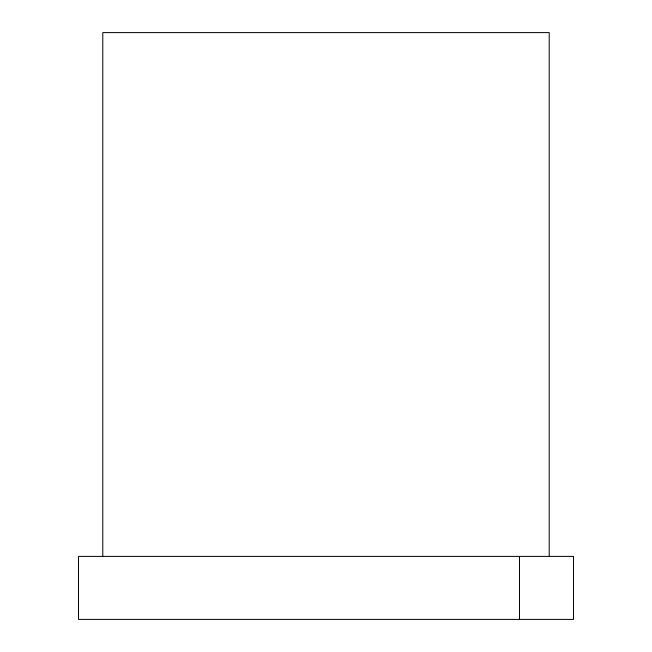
<?xml version="1.0" encoding="UTF-8"?>
<svg xmlns="http://www.w3.org/2000/svg" width="652" height="652" viewBox="0 0 652 652"><rect width="100%" height="100%" fill="white"/><g stroke="black" fill="none" stroke-linecap="round" stroke-linejoin="round"><path stroke-width="0.98" d="M549.204 556.4L549.204 32.6L102.796 32.6L102.796 556.4M519.497 556.4L519.497 619.4M573.499 556.4L78.501 556.4L78.501 619.4L573.499 619.4L573.499 556.4"/></g></svg>
